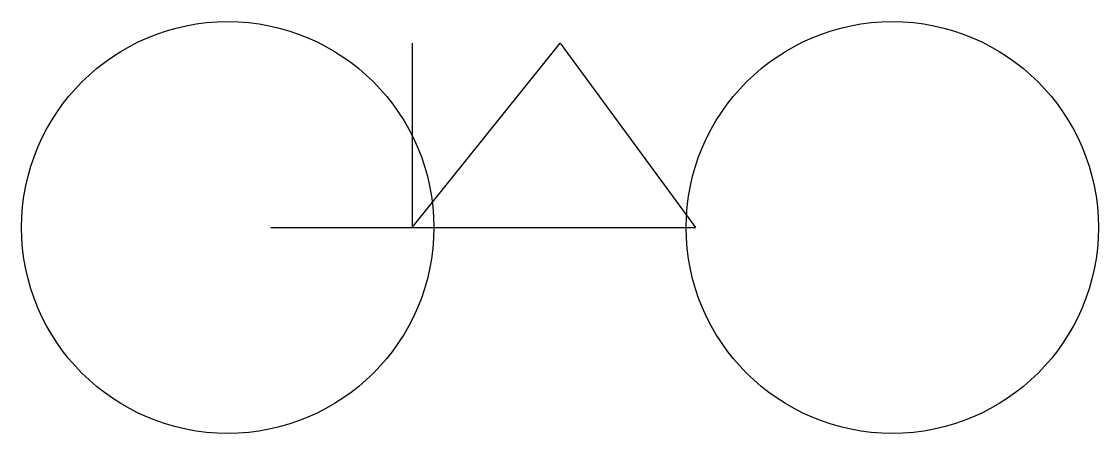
# Model space of a CAD drawing. Header units: millimetres. Extents: x -335 to 1415, y -335 to 335.
import ezdxf

# ---------------------------------------------------------------- set-up
doc = ezdxf.new("R2010")
doc.units = ezdxf.units.MM

msp = doc.modelspace()

# ---------------------------------------------------------------- linework, layer by layer
for p, q in [((300, 0), (540, 300)), ((300, 300), (300, 0)), ((540, 300), (760, 0)), ((70, 0), (760, 0))]:
    msp.add_line(p, q)
for centre in [(0, 0), (1080, 0)]:
    msp.add_circle(centre, 335)

doc.saveas('drawing.dxf')
